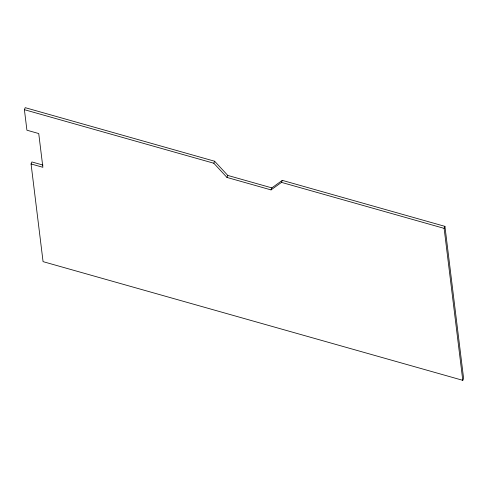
<?xml version="1.0" encoding="UTF-8"?>
<svg xmlns="http://www.w3.org/2000/svg" width="488" height="488" viewBox="0 0 488 488"><rect width="100%" height="100%" fill="white"/><g stroke="black" fill="none" stroke-linecap="round" stroke-linejoin="round"><path stroke-width="0.73" d="M31.067 163.956L42.877 167.292L38.735 133.547L26.919 130.211L24.4 109.684L25.211 107.671L214.635 161.235L227.774 175.43L271.84 187.886L282.314 180.371L444.934 226.359L463.6 378.316L462.789 380.329L43.066 261.641L31.067 163.956L31.879 161.943L42.993 165.09M282.314 180.371L281.503 182.384L271.023 189.899L226.963 177.437L213.823 163.242L214.635 161.235M226.963 177.437L227.774 175.43M271.023 189.899L271.84 187.886M462.789 380.329L444.123 228.366L444.934 226.359M24.4 109.684L213.823 163.242M281.503 182.384L444.123 228.366"/></g></svg>
